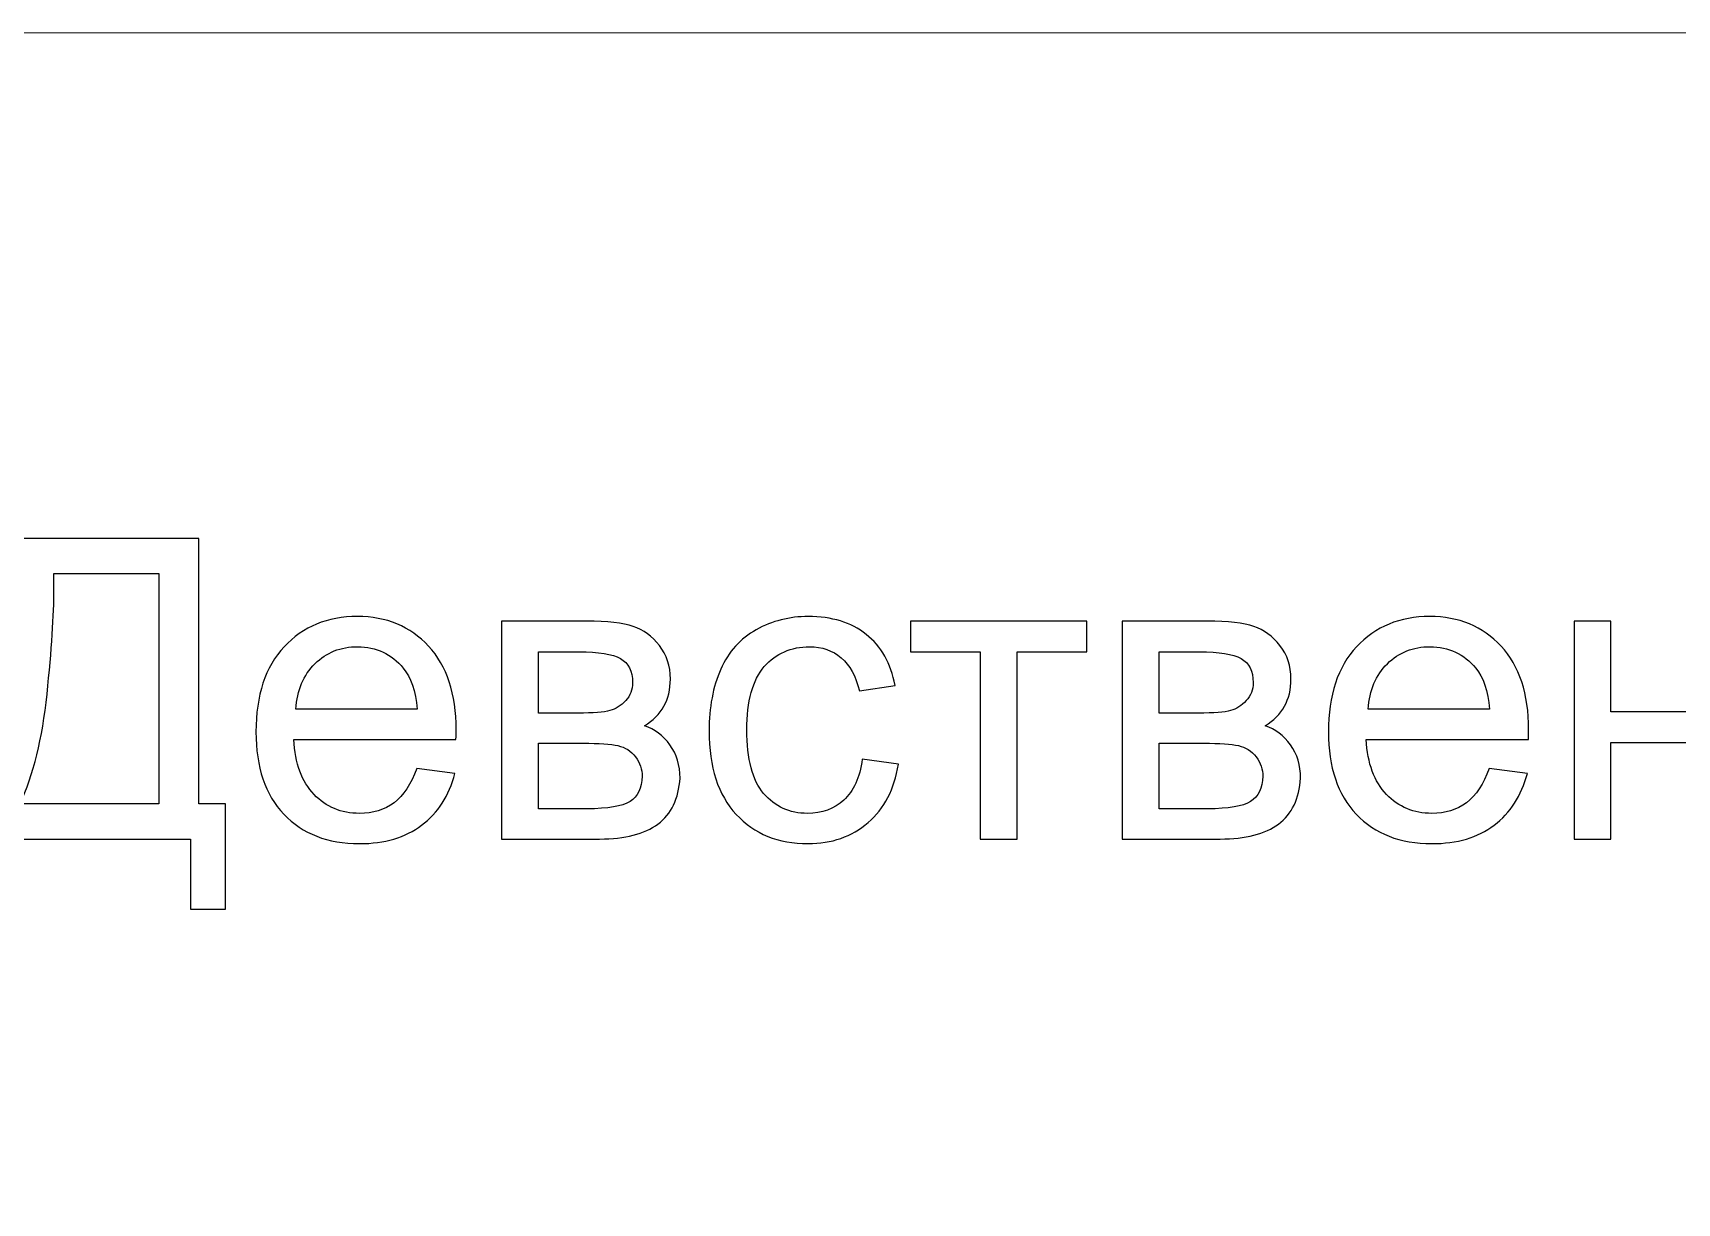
# Model space of a CAD drawing. Header units: centimetres. Extents: x -65 to 125, y -59 to 116.
# Drawn here: x -16.4 to -2.58, y 21.63 to 31.46 of the extents above; entities that cross this region are included whole.
import ezdxf

# ---------------------------------------------------------------- set-up
doc = ezdxf.new("R2010")
doc.units = ezdxf.units.CM
doc.header["$MEASUREMENT"] = 0
doc.layers.add('layer 1', color=7, linetype='Continuous')

msp = doc.modelspace()

# ---------------------------------------------------------------- linework, layer by layer
at = {"layer": 'layer 1', "color": 250, "lineweight": 9}
msp.add_open_spline([(-27.41654, 31.46228), (-27.41654, 31.46228), (26.77014, 31.46228), (26.77014, 31.46228), (26.77014, 31.46228), (26.77014, 31.46228), (26.77014, -20.81939), (26.77014, -20.81939), (26.77014, -20.81939), (26.77014, -20.81939), (-27.41654, -20.81939), (-27.41654, -20.81939), (-27.41654, -20.81939), (-27.41654, -20.81939), (-27.41654, 31.46228), (-27.41654, 31.46228)], degree=3, knots=[0, 0, 0, 0, 0.2, 0.2, 0.2, 0.2, 0.4, 0.4, 0.4, 0.4, 0.6, 0.6, 0.6, 0.6, 1, 1, 1, 1], dxfattribs=at)
at = {"layer": 'layer 1', "color": 250}
for points, knots in [([(-16.54393, 27.21482), (-16.54393, 27.21482), (-15.00582, 27.21482), (-15.00582, 27.21482), (-15.00582, 27.21482), (-15.00582, 27.21482), (-15.00582, 24.98527), (-15.00582, 24.98527), (-15.00582, 24.98527), (-15.00582, 24.98527), (-14.78004, 24.98527), (-14.78004, 24.98527), (-14.78004, 24.98527), (-14.78004, 24.98527), (-14.78004, 24.0998), (-14.78004, 24.0998), (-14.78004, 24.0998), (-14.78004, 24.0998), (-15.07637, 24.0998), (-15.07637, 24.0998), (-15.07637, 24.0998), (-15.07637, 24.0998), (-15.07637, 24.68894), (-15.07637, 24.68894), (-15.07637, 24.68894), (-15.07637, 24.68894), (-16.74854, 24.68894), (-16.74854, 24.68894), (-16.74854, 24.68894), (-16.74854, 24.68894), (-16.74854, 24.0998), (-16.74854, 24.0998), (-16.74854, 24.0998), (-16.74854, 24.0998), (-17.04487, 24.0998), (-17.04487, 24.0998), (-17.04487, 24.0998), (-17.04487, 24.0998), (-17.04487, 24.98527), (-17.04487, 24.98527), (-17.04487, 24.98527), (-17.04487, 24.98527), (-16.85084, 24.98527), (-16.85084, 24.98527), (-16.85084, 24.98527), (-16.64623, 25.29219), (-16.54393, 25.91249), (-16.54393, 26.84558), (-16.54393, 26.84558), (-16.54393, 26.84558), (-16.54393, 27.21482), (-16.54393, 27.21482)], [0, 0, 0, 0, 0.07142857, 0.07142857, 0.07142857, 0.07142857, 0.14285714, 0.14285714, 0.14285714, 0.14285714, 0.21428571, 0.21428571, 0.21428571, 0.21428571, 0.28571429, 0.28571429, 0.28571429, 0.28571429, 0.35714286, 0.35714286, 0.35714286, 0.35714286, 0.42857143, 0.42857143, 0.42857143, 0.42857143, 0.5, 0.5, 0.5, 0.5, 0.57142857, 0.57142857, 0.57142857, 0.57142857, 0.64285714, 0.64285714, 0.64285714, 0.64285714, 0.71428571, 0.71428571, 0.71428571, 0.71428571, 0.78571429, 0.78571429, 0.78571429, 0.78571429, 0.85714286, 0.85714286, 0.85714286, 0.85714286, 1, 1, 1, 1]), ([(-15.34096, 26.91849), (-15.34096, 26.91849), (-16.2229, 26.91849), (-16.2229, 26.91849), (-16.2229, 26.91849), (-16.2229, 26.91849), (-16.2229, 26.78914), (-16.2229, 26.78914), (-16.2229, 26.78914), (-16.2229, 26.57395), (-16.2423, 26.27938), (-16.28111, 25.90602), (-16.28111, 25.90602), (-16.31933, 25.53266), (-16.39576, 25.22575), (-16.50865, 24.98527), (-16.50865, 24.98527), (-16.50865, 24.98527), (-15.34096, 24.98527), (-15.34096, 24.98527), (-15.34096, 24.98527), (-15.34096, 24.98527), (-15.34096, 26.91849), (-15.34096, 26.91849)], [0, 0, 0, 0, 0.14285714, 0.14285714, 0.14285714, 0.14285714, 0.28571429, 0.28571429, 0.28571429, 0.28571429, 0.42857143, 0.42857143, 0.42857143, 0.42857143, 0.57142857, 0.57142857, 0.57142857, 0.57142857, 0.71428571, 0.71428571, 0.71428571, 0.71428571, 1, 1, 1, 1]), ([(-13.17432, 25.28161), (-13.17432, 25.28161), (-12.85329, 25.23927), (-12.85329, 25.23927), (-12.85329, 25.23927), (-12.90327, 25.05289), (-12.99675, 24.90766), (-13.13316, 24.80477), (-13.13316, 24.80477), (-13.26957, 24.70188), (-13.4436, 24.65013), (-13.65586, 24.65013), (-13.65586, 24.65013), (-13.92279, 24.65013), (-14.13446, 24.73245), (-14.29086, 24.89708), (-14.29086, 24.89708), (-14.44725, 25.06112), (-14.52545, 25.29219), (-14.52545, 25.58911), (-14.52545, 25.58911), (-14.52545, 25.89603), (-14.44667, 26.13474), (-14.2885, 26.30407), (-14.2885, 26.30407), (-14.13034, 26.47399), (-13.92514, 26.55866), (-13.67291, 26.55866), (-13.67291, 26.55866), (-13.4289, 26.55866), (-13.22959, 26.47576), (-13.07495, 26.30936), (-13.07495, 26.30936), (-12.92032, 26.14297), (-12.84271, 25.90896), (-12.84271, 25.60734), (-12.84271, 25.60734), (-12.84271, 25.58911), (-12.84329, 25.56148), (-12.84447, 25.52502), (-12.84447, 25.52502), (-12.84447, 25.52502), (-14.20795, 25.52502), (-14.20795, 25.52502), (-14.20795, 25.52502), (-14.19619, 25.32453), (-14.13975, 25.17048), (-14.03744, 25.06406), (-14.03744, 25.06406), (-13.93573, 24.95764), (-13.80814, 24.90413), (-13.65586, 24.90413), (-13.65586, 24.90413), (-13.54238, 24.90413), (-13.44537, 24.93412), (-13.3654, 24.99409), (-13.3654, 24.99409), (-13.28485, 25.05406), (-13.22135, 25.1499), (-13.17432, 25.28161)], [0, 0, 0, 0, 0.0625, 0.0625, 0.0625, 0.0625, 0.125, 0.125, 0.125, 0.125, 0.1875, 0.1875, 0.1875, 0.1875, 0.25, 0.25, 0.25, 0.25, 0.3125, 0.3125, 0.3125, 0.3125, 0.375, 0.375, 0.375, 0.375, 0.4375, 0.4375, 0.4375, 0.4375, 0.5, 0.5, 0.5, 0.5, 0.5625, 0.5625, 0.5625, 0.5625, 0.625, 0.625, 0.625, 0.625, 0.6875, 0.6875, 0.6875, 0.6875, 0.75, 0.75, 0.75, 0.75, 0.8125, 0.8125, 0.8125, 0.8125, 0.875, 0.875, 0.875, 0.875, 1, 1, 1, 1]), ([(-9.43017, 25.35922), (-9.43017, 25.35922), (-9.12678, 25.31688), (-9.12678, 25.31688), (-9.12678, 25.31688), (-9.1603, 25.10816), (-9.24497, 24.94529), (-9.38196, 24.82711), (-9.38196, 24.82711), (-9.51896, 24.70893), (-9.6877, 24.65013), (-9.88702, 24.65013), (-9.88702, 24.65013), (-10.1369, 24.65013), (-10.33799, 24.73186), (-10.48968, 24.89531), (-10.48968, 24.89531), (-10.64196, 25.05877), (-10.71781, 25.29278), (-10.71781, 25.59734), (-10.71781, 25.59734), (-10.71781, 25.7949), (-10.68488, 25.96717), (-10.61962, 26.11533), (-10.61962, 26.11533), (-10.55436, 26.26291), (-10.45499, 26.37404), (-10.32094, 26.44753), (-10.32094, 26.44753), (-10.18747, 26.52162), (-10.04224, 26.55866), (-9.88467, 26.55866), (-9.88467, 26.55866), (-9.68652, 26.55866), (-9.52366, 26.50868), (-9.39784, 26.40814), (-9.39784, 26.40814), (-9.27142, 26.3076), (-9.19028, 26.16472), (-9.15501, 25.9801), (-9.15501, 25.9801), (-9.15501, 25.9801), (-9.45487, 25.93424), (-9.45487, 25.93424), (-9.45487, 25.93424), (-9.48368, 26.05713), (-9.53424, 26.14944), (-9.60774, 26.21176), (-9.60774, 26.21176), (-9.68064, 26.2735), (-9.76884, 26.30466), (-9.87232, 26.30466), (-9.87232, 26.30466), (-10.02872, 26.30466), (-10.15572, 26.2488), (-10.25391, 26.13709), (-10.25391, 26.13709), (-10.35151, 26.02479), (-10.40031, 25.8484), (-10.40031, 25.60616), (-10.40031, 25.60616), (-10.40031, 25.36039), (-10.35327, 25.18224), (-10.2592, 25.07112), (-10.2592, 25.07112), (-10.16454, 24.95999), (-10.04165, 24.90413), (-9.89055, 24.90413), (-9.89055, 24.90413), (-9.76825, 24.90413), (-9.66653, 24.94118), (-9.5854, 25.01585), (-9.5854, 25.01585), (-9.50367, 25.08993), (-9.45193, 25.20458), (-9.43017, 25.35922)], [0, 0, 0, 0, 0.05, 0.05, 0.05, 0.05, 0.1, 0.1, 0.1, 0.1, 0.15, 0.15, 0.15, 0.15, 0.2, 0.2, 0.2, 0.2, 0.25, 0.25, 0.25, 0.25, 0.3, 0.3, 0.3, 0.3, 0.35, 0.35, 0.35, 0.35, 0.4, 0.4, 0.4, 0.4, 0.45, 0.45, 0.45, 0.45, 0.5, 0.5, 0.5, 0.5, 0.55, 0.55, 0.55, 0.55, 0.6, 0.6, 0.6, 0.6, 0.65, 0.65, 0.65, 0.65, 0.7, 0.7, 0.7, 0.7, 0.75, 0.75, 0.75, 0.75, 0.8, 0.8, 0.8, 0.8, 0.85, 0.85, 0.85, 0.85, 0.9, 0.9, 0.9, 0.9, 1, 1, 1, 1]), ([(-4.16263, 25.28161), (-4.16263, 25.28161), (-3.8416, 25.23927), (-3.8416, 25.23927), (-3.8416, 25.23927), (-3.89158, 25.05289), (-3.98506, 24.90766), (-4.12147, 24.80477), (-4.12147, 24.80477), (-4.25788, 24.70188), (-4.43191, 24.65013), (-4.64417, 24.65013), (-4.64417, 24.65013), (-4.9111, 24.65013), (-5.12277, 24.73245), (-5.27917, 24.89708), (-5.27917, 24.89708), (-5.43556, 25.06112), (-5.51376, 25.29219), (-5.51376, 25.58911), (-5.51376, 25.58911), (-5.51376, 25.89603), (-5.43498, 26.13474), (-5.27681, 26.30407), (-5.27681, 26.30407), (-5.11865, 26.47399), (-4.91345, 26.55866), (-4.66122, 26.55866), (-4.66122, 26.55866), (-4.41721, 26.55866), (-4.2179, 26.47576), (-4.06326, 26.30936), (-4.06326, 26.30936), (-3.90863, 26.14297), (-3.83102, 25.90896), (-3.83102, 25.60734), (-3.83102, 25.60734), (-3.83102, 25.58911), (-3.8316, 25.56148), (-3.83278, 25.52502), (-3.83278, 25.52502), (-3.83278, 25.52502), (-5.19626, 25.52502), (-5.19626, 25.52502), (-5.19626, 25.52502), (-5.1845, 25.32453), (-5.12806, 25.17048), (-5.02575, 25.06406), (-5.02575, 25.06406), (-4.92404, 24.95764), (-4.79645, 24.90413), (-4.64417, 24.90413), (-4.64417, 24.90413), (-4.53069, 24.90413), (-4.43368, 24.93412), (-4.35371, 24.99409), (-4.35371, 24.99409), (-4.27316, 25.05406), (-4.20966, 25.1499), (-4.16263, 25.28161)], [0, 0, 0, 0, 0.0625, 0.0625, 0.0625, 0.0625, 0.125, 0.125, 0.125, 0.125, 0.1875, 0.1875, 0.1875, 0.1875, 0.25, 0.25, 0.25, 0.25, 0.3125, 0.3125, 0.3125, 0.3125, 0.375, 0.375, 0.375, 0.375, 0.4375, 0.4375, 0.4375, 0.4375, 0.5, 0.5, 0.5, 0.5, 0.5625, 0.5625, 0.5625, 0.5625, 0.625, 0.625, 0.625, 0.625, 0.6875, 0.6875, 0.6875, 0.6875, 0.75, 0.75, 0.75, 0.75, 0.8125, 0.8125, 0.8125, 0.8125, 0.875, 0.875, 0.875, 0.875, 1, 1, 1, 1]), ([(-12.46112, 26.51985), (-12.46112, 26.51985), (-11.74674, 26.51985), (-11.74674, 26.51985), (-11.74674, 26.51985), (-11.57153, 26.51985), (-11.441, 26.50515), (-11.35516, 26.47576), (-11.35516, 26.47576), (-11.26991, 26.44636), (-11.19641, 26.39285), (-11.13526, 26.31465), (-11.13526, 26.31465), (-11.07353, 26.23587), (-11.04295, 26.14238), (-11.04295, 26.03302), (-11.04295, 26.03302), (-11.04295, 25.94541), (-11.06118, 25.86898), (-11.09705, 25.8043), (-11.09705, 25.8043), (-11.1335, 25.73904), (-11.18759, 25.68436), (-11.2605, 25.64085), (-11.2605, 25.64085), (-11.17466, 25.61204), (-11.10351, 25.55854), (-11.04648, 25.47975), (-11.04648, 25.47975), (-10.99004, 25.40155), (-10.96181, 25.30806), (-10.96181, 25.20047), (-10.96181, 25.20047), (-10.97299, 25.02702), (-11.03531, 24.89825), (-11.14761, 24.81476), (-11.14761, 24.81476), (-11.25991, 24.73069), (-11.42336, 24.68894), (-11.63738, 24.68894), (-11.63738, 24.68894), (-11.63738, 24.68894), (-12.46112, 24.68894), (-12.46112, 24.68894), (-12.46112, 24.68894), (-12.46112, 24.68894), (-12.46112, 26.51985), (-12.46112, 26.51985)], [0, 0, 0, 0, 0.07692308, 0.07692308, 0.07692308, 0.07692308, 0.15384615, 0.15384615, 0.15384615, 0.15384615, 0.23076923, 0.23076923, 0.23076923, 0.23076923, 0.30769231, 0.30769231, 0.30769231, 0.30769231, 0.38461538, 0.38461538, 0.38461538, 0.38461538, 0.46153846, 0.46153846, 0.46153846, 0.46153846, 0.53846154, 0.53846154, 0.53846154, 0.53846154, 0.61538462, 0.61538462, 0.61538462, 0.61538462, 0.69230769, 0.69230769, 0.69230769, 0.69230769, 0.76923077, 0.76923077, 0.76923077, 0.76923077, 0.84615385, 0.84615385, 0.84615385, 0.84615385, 1, 1, 1, 1]), ([(-9.02448, 26.51985), (-9.02448, 26.51985), (-7.54282, 26.51985), (-7.54282, 26.51985), (-7.54282, 26.51985), (-7.54282, 26.51985), (-7.54282, 26.26233), (-7.54282, 26.26233), (-7.54282, 26.26233), (-7.54282, 26.26233), (-8.12843, 26.26233), (-8.12843, 26.26233), (-8.12843, 26.26233), (-8.12843, 26.26233), (-8.12843, 24.68894), (-8.12843, 24.68894), (-8.12843, 24.68894), (-8.12843, 24.68894), (-8.43887, 24.68894), (-8.43887, 24.68894), (-8.43887, 24.68894), (-8.43887, 24.68894), (-8.43887, 26.26233), (-8.43887, 26.26233), (-8.43887, 26.26233), (-8.43887, 26.26233), (-9.02448, 26.26233), (-9.02448, 26.26233), (-9.02448, 26.26233), (-9.02448, 26.26233), (-9.02448, 26.51985), (-9.02448, 26.51985)], [0, 0, 0, 0, 0.11111111, 0.11111111, 0.11111111, 0.11111111, 0.22222222, 0.22222222, 0.22222222, 0.22222222, 0.33333333, 0.33333333, 0.33333333, 0.33333333, 0.44444444, 0.44444444, 0.44444444, 0.44444444, 0.55555556, 0.55555556, 0.55555556, 0.55555556, 0.66666667, 0.66666667, 0.66666667, 0.66666667, 0.77777778, 0.77777778, 0.77777778, 0.77777778, 1, 1, 1, 1]), ([(-7.24649, 26.51985), (-7.24649, 26.51985), (-6.53211, 26.51985), (-6.53211, 26.51985), (-6.53211, 26.51985), (-6.3569, 26.51985), (-6.22637, 26.50515), (-6.14053, 26.47576), (-6.14053, 26.47576), (-6.05528, 26.44636), (-5.98178, 26.39285), (-5.92063, 26.31465), (-5.92063, 26.31465), (-5.8589, 26.23587), (-5.82832, 26.14238), (-5.82832, 26.03302), (-5.82832, 26.03302), (-5.82832, 25.94541), (-5.84655, 25.86898), (-5.88242, 25.8043), (-5.88242, 25.8043), (-5.91887, 25.73904), (-5.97296, 25.68436), (-6.04587, 25.64085), (-6.04587, 25.64085), (-5.96003, 25.61204), (-5.88888, 25.55854), (-5.83185, 25.47975), (-5.83185, 25.47975), (-5.77541, 25.40155), (-5.74718, 25.30806), (-5.74718, 25.20047), (-5.74718, 25.20047), (-5.75836, 25.02702), (-5.82068, 24.89825), (-5.93298, 24.81476), (-5.93298, 24.81476), (-6.04528, 24.73069), (-6.20873, 24.68894), (-6.42275, 24.68894), (-6.42275, 24.68894), (-6.42275, 24.68894), (-7.24649, 24.68894), (-7.24649, 24.68894), (-7.24649, 24.68894), (-7.24649, 24.68894), (-7.24649, 26.51985), (-7.24649, 26.51985)], [0, 0, 0, 0, 0.07692308, 0.07692308, 0.07692308, 0.07692308, 0.15384615, 0.15384615, 0.15384615, 0.15384615, 0.23076923, 0.23076923, 0.23076923, 0.23076923, 0.30769231, 0.30769231, 0.30769231, 0.30769231, 0.38461538, 0.38461538, 0.38461538, 0.38461538, 0.46153846, 0.46153846, 0.46153846, 0.46153846, 0.53846154, 0.53846154, 0.53846154, 0.53846154, 0.61538462, 0.61538462, 0.61538462, 0.61538462, 0.69230769, 0.69230769, 0.69230769, 0.69230769, 0.76923077, 0.76923077, 0.76923077, 0.76923077, 0.84615385, 0.84615385, 0.84615385, 0.84615385, 1, 1, 1, 1]), ([(-3.44943, 26.51985), (-3.44943, 26.51985), (-3.13898, 26.51985), (-3.13898, 26.51985), (-3.13898, 26.51985), (-3.13898, 26.51985), (-3.13898, 25.75785), (-3.13898, 25.75785), (-3.13898, 25.75785), (-3.13898, 25.75785), (-2.27821, 25.75785), (-2.27821, 25.75785), (-2.27821, 25.75785), (-2.27821, 25.75785), (-2.27821, 26.51985), (-2.27821, 26.51985), (-2.27821, 26.51985), (-2.27821, 26.51985), (-1.96776, 26.51985), (-1.96776, 26.51985), (-1.96776, 26.51985), (-1.96776, 26.51985), (-1.96776, 24.68894), (-1.96776, 24.68894), (-1.96776, 24.68894), (-1.96776, 24.68894), (-2.27821, 24.68894), (-2.27821, 24.68894), (-2.27821, 24.68894), (-2.27821, 24.68894), (-2.27821, 25.50033), (-2.27821, 25.50033), (-2.27821, 25.50033), (-2.27821, 25.50033), (-3.13898, 25.50033), (-3.13898, 25.50033), (-3.13898, 25.50033), (-3.13898, 25.50033), (-3.13898, 24.68894), (-3.13898, 24.68894), (-3.13898, 24.68894), (-3.13898, 24.68894), (-3.44943, 24.68894), (-3.44943, 24.68894), (-3.44943, 24.68894), (-3.44943, 24.68894), (-3.44943, 26.51985), (-3.44943, 26.51985)], [0, 0, 0, 0, 0.07692308, 0.07692308, 0.07692308, 0.07692308, 0.15384615, 0.15384615, 0.15384615, 0.15384615, 0.23076923, 0.23076923, 0.23076923, 0.23076923, 0.30769231, 0.30769231, 0.30769231, 0.30769231, 0.38461538, 0.38461538, 0.38461538, 0.38461538, 0.46153846, 0.46153846, 0.46153846, 0.46153846, 0.53846154, 0.53846154, 0.53846154, 0.53846154, 0.61538462, 0.61538462, 0.61538462, 0.61538462, 0.69230769, 0.69230769, 0.69230769, 0.69230769, 0.76923077, 0.76923077, 0.76923077, 0.76923077, 0.84615385, 0.84615385, 0.84615385, 0.84615385, 1, 1, 1, 1]), ([(-14.19031, 25.77902), (-14.19031, 25.77902), (-13.17079, 25.77902), (-13.17079, 25.77902), (-13.17079, 25.77902), (-13.18431, 25.93307), (-13.22371, 26.04831), (-13.28779, 26.12533), (-13.28779, 26.12533), (-13.38598, 26.24469), (-13.51416, 26.30466), (-13.67114, 26.30466), (-13.67114, 26.30466), (-13.81343, 26.30466), (-13.93279, 26.25703), (-14.0298, 26.16178), (-14.0298, 26.16178), (-14.12623, 26.06653), (-14.17973, 25.93895), (-14.19031, 25.77902)], [0, 0, 0, 0, 0.16666667, 0.16666667, 0.16666667, 0.16666667, 0.33333333, 0.33333333, 0.33333333, 0.33333333, 0.5, 0.5, 0.5, 0.5, 0.66666667, 0.66666667, 0.66666667, 0.66666667, 1, 1, 1, 1]), ([(-12.15067, 25.74727), (-12.15067, 25.74727), (-11.82141, 25.74727), (-11.82141, 25.74727), (-11.82141, 25.74727), (-11.6903, 25.74727), (-11.59975, 25.75433), (-11.55095, 25.76785), (-11.55095, 25.76785), (-11.50156, 25.78196), (-11.45747, 25.80959), (-11.41866, 25.85193), (-11.41866, 25.85193), (-11.37986, 25.89367), (-11.36045, 25.94424), (-11.36045, 26.00303), (-11.36045, 26.00303), (-11.36045, 26.10005), (-11.39455, 26.16708), (-11.46217, 26.20529), (-11.46217, 26.20529), (-11.53037, 26.24351), (-11.64679, 26.26233), (-11.81142, 26.26233), (-11.81142, 26.26233), (-11.81142, 26.26233), (-12.15067, 26.26233), (-12.15067, 26.26233), (-12.15067, 26.26233), (-12.15067, 26.26233), (-12.15067, 25.74727), (-12.15067, 25.74727)], [0, 0, 0, 0, 0.11111111, 0.11111111, 0.11111111, 0.11111111, 0.22222222, 0.22222222, 0.22222222, 0.22222222, 0.33333333, 0.33333333, 0.33333333, 0.33333333, 0.44444444, 0.44444444, 0.44444444, 0.44444444, 0.55555556, 0.55555556, 0.55555556, 0.55555556, 0.66666667, 0.66666667, 0.66666667, 0.66666667, 0.77777778, 0.77777778, 0.77777778, 0.77777778, 1, 1, 1, 1]), ([(-6.93604, 25.74727), (-6.93604, 25.74727), (-6.60678, 25.74727), (-6.60678, 25.74727), (-6.60678, 25.74727), (-6.47567, 25.74727), (-6.38512, 25.75433), (-6.33632, 25.76785), (-6.33632, 25.76785), (-6.28693, 25.78196), (-6.24284, 25.80959), (-6.20403, 25.85193), (-6.20403, 25.85193), (-6.16523, 25.89367), (-6.14582, 25.94424), (-6.14582, 26.00303), (-6.14582, 26.00303), (-6.14582, 26.10005), (-6.17992, 26.16708), (-6.24754, 26.20529), (-6.24754, 26.20529), (-6.31574, 26.24351), (-6.43216, 26.26233), (-6.59679, 26.26233), (-6.59679, 26.26233), (-6.59679, 26.26233), (-6.93604, 26.26233), (-6.93604, 26.26233), (-6.93604, 26.26233), (-6.93604, 26.26233), (-6.93604, 25.74727), (-6.93604, 25.74727)], [0, 0, 0, 0, 0.11111111, 0.11111111, 0.11111111, 0.11111111, 0.22222222, 0.22222222, 0.22222222, 0.22222222, 0.33333333, 0.33333333, 0.33333333, 0.33333333, 0.44444444, 0.44444444, 0.44444444, 0.44444444, 0.55555556, 0.55555556, 0.55555556, 0.55555556, 0.66666667, 0.66666667, 0.66666667, 0.66666667, 0.77777778, 0.77777778, 0.77777778, 0.77777778, 1, 1, 1, 1]), ([(-5.17862, 25.77902), (-5.17862, 25.77902), (-4.1591, 25.77902), (-4.1591, 25.77902), (-4.1591, 25.77902), (-4.17262, 25.93307), (-4.21202, 26.04831), (-4.2761, 26.12533), (-4.2761, 26.12533), (-4.37429, 26.24469), (-4.50247, 26.30466), (-4.65945, 26.30466), (-4.65945, 26.30466), (-4.80174, 26.30466), (-4.9211, 26.25703), (-5.01811, 26.16178), (-5.01811, 26.16178), (-5.11454, 26.06653), (-5.16804, 25.93895), (-5.17862, 25.77902)], [0, 0, 0, 0, 0.16666667, 0.16666667, 0.16666667, 0.16666667, 0.33333333, 0.33333333, 0.33333333, 0.33333333, 0.5, 0.5, 0.5, 0.5, 0.66666667, 0.66666667, 0.66666667, 0.66666667, 1, 1, 1, 1]), ([(-12.15067, 24.94294), (-12.15067, 24.94294), (-11.74322, 24.94294), (-11.74322, 24.94294), (-11.74322, 24.94294), (-11.568, 24.94294), (-11.44747, 24.96352), (-11.38221, 25.00409), (-11.38221, 25.00409), (-11.31694, 25.04524), (-11.28284, 25.11521), (-11.27931, 25.21575), (-11.27931, 25.21575), (-11.27931, 25.27396), (-11.29813, 25.32864), (-11.33576, 25.37862), (-11.33576, 25.37862), (-11.37398, 25.4286), (-11.42336, 25.46035), (-11.48392, 25.47328), (-11.48392, 25.47328), (-11.54448, 25.4868), (-11.64209, 25.49327), (-11.77614, 25.49327), (-11.77614, 25.49327), (-11.77614, 25.49327), (-12.15067, 25.49327), (-12.15067, 25.49327), (-12.15067, 25.49327), (-12.15067, 25.49327), (-12.15067, 24.94294), (-12.15067, 24.94294)], [0, 0, 0, 0, 0.11111111, 0.11111111, 0.11111111, 0.11111111, 0.22222222, 0.22222222, 0.22222222, 0.22222222, 0.33333333, 0.33333333, 0.33333333, 0.33333333, 0.44444444, 0.44444444, 0.44444444, 0.44444444, 0.55555556, 0.55555556, 0.55555556, 0.55555556, 0.66666667, 0.66666667, 0.66666667, 0.66666667, 0.77777778, 0.77777778, 0.77777778, 0.77777778, 1, 1, 1, 1]), ([(-6.93604, 24.94294), (-6.93604, 24.94294), (-6.52859, 24.94294), (-6.52859, 24.94294), (-6.52859, 24.94294), (-6.35337, 24.94294), (-6.23284, 24.96352), (-6.16758, 25.00409), (-6.16758, 25.00409), (-6.10231, 25.04524), (-6.06821, 25.11521), (-6.06468, 25.21575), (-6.06468, 25.21575), (-6.06468, 25.27396), (-6.0835, 25.32864), (-6.12113, 25.37862), (-6.12113, 25.37862), (-6.15935, 25.4286), (-6.20873, 25.46035), (-6.26929, 25.47328), (-6.26929, 25.47328), (-6.32985, 25.4868), (-6.42746, 25.49327), (-6.56151, 25.49327), (-6.56151, 25.49327), (-6.56151, 25.49327), (-6.93604, 25.49327), (-6.93604, 25.49327), (-6.93604, 25.49327), (-6.93604, 25.49327), (-6.93604, 24.94294), (-6.93604, 24.94294)], [0, 0, 0, 0, 0.11111111, 0.11111111, 0.11111111, 0.11111111, 0.22222222, 0.22222222, 0.22222222, 0.22222222, 0.33333333, 0.33333333, 0.33333333, 0.33333333, 0.44444444, 0.44444444, 0.44444444, 0.44444444, 0.55555556, 0.55555556, 0.55555556, 0.55555556, 0.66666667, 0.66666667, 0.66666667, 0.66666667, 0.77777778, 0.77777778, 0.77777778, 0.77777778, 1, 1, 1, 1])]:
    msp.add_open_spline(points, degree=3, knots=knots, dxfattribs=at)

doc.saveas('drawing.dxf')
